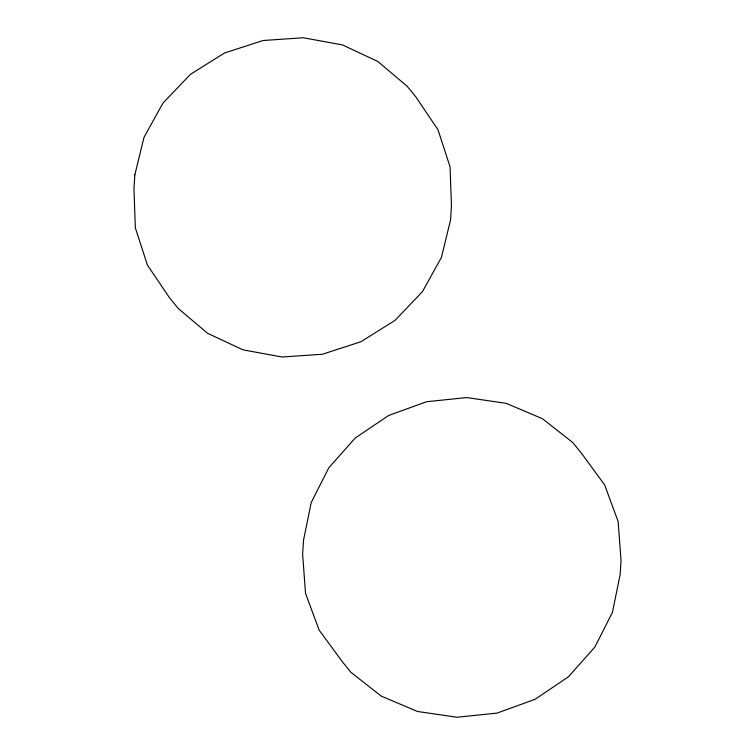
<?xml version="1.0" encoding="UTF-8"?>
<svg xmlns="http://www.w3.org/2000/svg" width="755" height="755" viewBox="0 0 755 755"><rect width="100%" height="100%" fill="white"/><g stroke="black" fill="none" stroke-linecap="round" stroke-linejoin="round"><path stroke-width="1.13" d="M134.862 174.773L133.956 188.59L135.334 227.878L147.442 265.09L169.45 297.687L178.152 308.389L207.521 333.266L243.006 349.848L282.172 357.011L322.376 354.246L360.862 341.76L395.007 320.394L422.489 291.6L441.43 257.351L450.546 219.979L451.452 206.172L450.065 166.874L437.966 129.662L415.958 97.065L407.256 86.372L377.887 61.495L342.402 44.904L303.227 37.75L263.033 40.515L224.546 53.001L190.402 74.367L162.92 103.152L143.978 137.401L134.862 174.773M303.538 540.146L302.623 554.142L305.53 593.307L319.082 630.019L342.374 661.786L350.943 672.337L381.303 696.148L417.449 711.465L456.935 717.25L497.064 713.097L535.087 699.3L568.43 676.791L594.817 647.11L612.447 612.286L620.129 574.668L621.044 560.672L618.137 521.507L604.585 484.795L581.293 453.038L572.724 442.477L542.364 418.666L506.218 403.349L466.732 397.564L426.603 401.717L388.58 415.514L355.237 438.023L328.85 467.704L311.22 502.528L303.538 540.146"/></g></svg>
